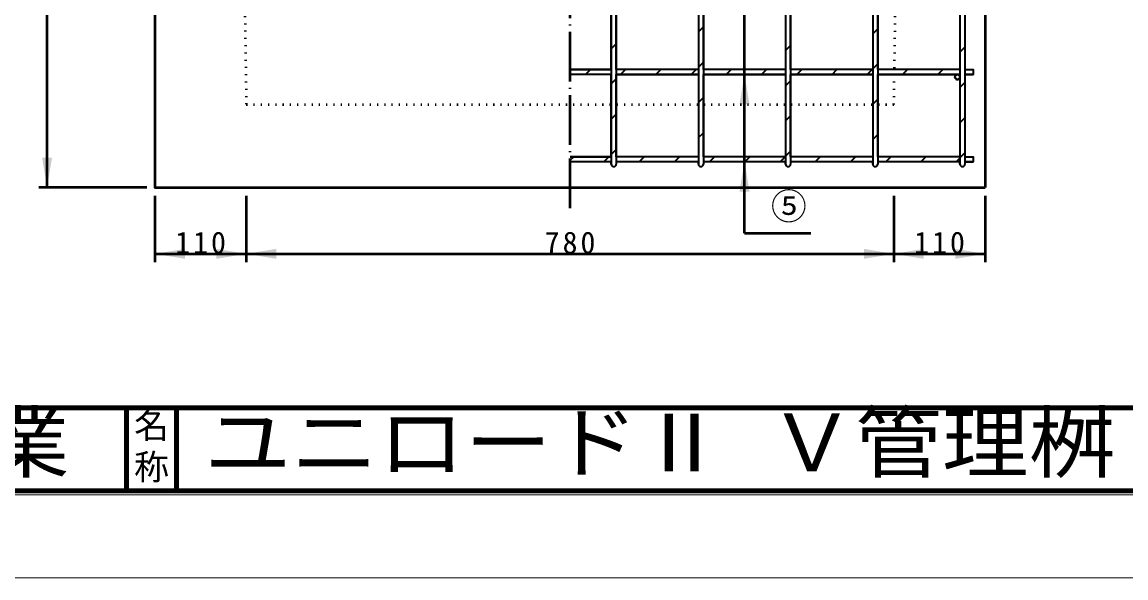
# Model space of a CAD drawing. Units: millimetres, scale not verified. Extents: x -2102 to 2102, y -1485 to 1485.
# Drawn here: x -308 to 1021, y -1485 to -816 of the extents above; entities that cross this region are included whole.
import ezdxf
from ezdxf.enums import TextEntityAlignment as Align

# ---------------------------------------------------------------- set-up
doc = ezdxf.new("R2010")
doc.units = ezdxf.units.MM
doc.header["$LTSCALE"] = 5
doc.linetypes.add('DOTTED', pattern=[1.75, 0.25, -1.5])
doc.linetypes.add('LONG_DASHED_DOTTED', pattern=[15.25, 12, -1.5, 0.25, -1.5])
doc.layers.add('0-0_V-nasSTD', color=7, linetype='Continuous', lineweight=35)
doc.layers.add('0-1_0', color=7, linetype='Continuous', lineweight=50)
doc.styles.add('ＭＳ ゴシック', font='')
doc.styles.get('ＭＳ ゴシック').set_extended_font_data('MS Gothic')

msp = doc.modelspace()

# ---------------------------------------------------------------- linework, layer by layer
at = {"layer": '0-0_V-nasSTD', "lineweight": 50}
msp.add_line((561.606, -1069.756), (561.606, -308.756), dxfattribs=at)
at = {"layer": '0-0_V-nasSTD'}
for p, q in [((506.106, -827.542), (512.106, -821.542)), ((716.106, -829.674), (722.106, -823.674)), ((401.106, -847.689), (407.106, -841.689)), ((611.106, -849.821), (617.106, -843.821)), ((821.106, -851.953), (827.106, -845.953)), ((506.106, -869.968), (512.106, -863.968)), ((370.039, -878.756), (376.039, -872.756)), ((412.465, -878.756), (418.465, -872.756)), ((454.892, -878.756), (460.892, -872.756)), ((497.318, -878.756), (503.318, -872.756)), ((539.745, -878.756), (545.745, -872.756)), ((582.171, -878.756), (588.171, -872.756)), ((624.597, -878.756), (630.597, -872.756)), ((667.024, -878.756), (673.024, -872.756)), ((709.45, -878.756), (715.45, -872.756)), ((716.106, -872.1), (722.106, -866.1)), ((751.877, -878.756), (757.877, -872.756)), ((794.303, -878.756), (800.303, -872.756)), ((401.106, -890.115), (407.106, -884.115)), ((611.106, -892.247), (617.106, -886.247)), ((821.106, -894.379), (827.106, -888.379)), ((836.729, -878.756), (837.106, -878.379)), ((506.106, -912.395), (512.106, -906.395)), ((716.106, -914.527), (722.106, -908.527)), ((401.106, -932.542), (407.106, -926.542)), ((611.106, -934.674), (617.106, -928.674)), ((821.106, -936.806), (827.106, -930.806)), ((506.106, -954.821), (512.106, -948.821)), ((716.106, -956.953), (722.106, -950.953)), ((401.106, -974.968), (407.106, -968.968)), ((351.606, -982.042), (355.892, -977.756)), ((392.318, -983.756), (398.318, -977.756)), ((434.745, -983.756), (440.745, -977.756)), ((477.171, -983.756), (483.171, -977.756)), ((519.597, -983.756), (525.597, -977.756)), ((562.024, -983.756), (568.024, -977.756)), ((604.45, -983.756), (610.45, -977.756)), ((611.106, -977.1), (617.106, -971.1)), ((646.877, -983.756), (652.877, -977.756)), ((689.303, -983.756), (695.303, -977.756)), ((731.729, -983.756), (737.729, -977.756)), ((774.156, -983.756), (780.156, -977.756)), ((816.582, -983.756), (827.106, -973.232))]:
    msp.add_line(p, q, dxfattribs=at)
at = {"layer": '0-0_V-nasSTD', "lineweight": 100}
for p, q in [((-182.5, -1280), (-182.5, -1380)), ((-122.5, -1280), (-122.5, -1380))]:
    msp.add_line(p, q, dxfattribs=at)
at = {"layer": '0-0_V-nasSTD', "lineweight": 18}
for points in [[(-2102.5, -1485), (-2102.5, 1485), (2102.5, 1485), (2102.5, -1485)], [(-2002.5, -1385), (-2002.5, 1385), (2002.5, 1385), (2002.5, -1385)]]:
    msp.add_lwpolyline(points, close=True, dxfattribs=at)
at = {"layer": '0-0_V-nasSTD', "lineweight": 100}
msp.add_lwpolyline([(-1997.5, 1380), (-1997.5, -1380), (1997.5, -1380), (1997.5, 1380)], close=True, dxfattribs=at)
at = {"layer": '0-0_V-nasSTD'}
for points in [[(351.606, -872.756), (401.106, -872.756), (401.106, -773.756), (351.606, -773.756)], [(827.106, -773.756), (827.106, -872.756), (837.106, -872.756), (837.106, -878.756), (827.106, -878.756), (827.106, -977.756), (837.106, -977.756), (837.106, -983.756), (827.106, -983.756), (827.106, -986.756)], [(351.606, -977.756), (401.106, -977.756), (401.106, -914.756), (401.106, -878.756), (351.606, -878.756)], [(401.106, -986.756), (401.106, -983.756), (351.606, -983.756)], [(506.106, -986.756), (506.106, -983.756), (407.106, -983.756), (407.106, -986.756)], [(611.106, -986.756), (611.106, -983.756), (512.106, -983.756), (512.106, -986.756)], [(716.106, -986.756), (716.106, -983.756), (617.106, -983.756), (617.106, -986.756)], [(821.106, -986.756), (821.106, -983.756), (722.106, -983.756), (722.106, -986.756)]]:
    msp.add_lwpolyline(points, dxfattribs=at)
for points in [[(506.106, -773.756), (506.106, -872.756), (407.106, -872.756), (407.106, -773.756)], [(611.106, -773.756), (611.106, -872.756), (512.106, -872.756), (512.106, -773.756)], [(716.106, -773.756), (716.106, -872.756), (617.106, -872.756), (617.106, -773.756)], [(821.106, -776.756), (821.106, -872.756), (742.262, -872.756), (722.106, -872.756), (722.106, -773.756), (743.809, -773.756), (818.106, -773.756), (821.106, -773.756)], [(506.106, -977.756), (407.106, -977.756), (407.106, -914.756), (407.106, -878.756), (506.106, -878.756), (506.106, -914.756)], [(611.106, -977.756), (512.106, -977.756), (512.106, -914.756), (512.106, -878.756), (611.106, -878.756), (611.106, -914.756)], [(684.02, -977.756), (617.106, -977.756), (617.106, -914.756), (617.106, -878.756), (716.106, -878.756), (716.106, -914.756), (716.106, -977.756)], [(821.106, -977.756), (722.106, -977.756), (722.106, -914.756), (722.106, -878.756), (742.168, -878.756), (818.106, -878.756), (821.106, -878.756), (821.106, -881.756)]]:
    msp.add_lwpolyline(points, close=True, dxfattribs=at)
for centre, start, end in [((818.106, -881.756), 90, 225), ((818.106, -881.756), 225, 0), ((818.106, -881.756), 0, 90), ((404.106, -986.756), 180, 0), ((509.106, -986.756), 180, 0), ((614.106, -986.756), 180, 0), ((719.106, -986.756), 180, 0), ((824.106, -986.756), 180, 0)]:
    msp.add_arc(centre, 3, start, end, dxfattribs=at)
for points in [[(555.606, -914.756), (561.606, -878.756), (567.606, -914.756)], [(-284.394, -978.756), (-278.394, -1014.756), (-272.394, -978.756)], [(555.606, -1019.756), (561.606, -983.756), (567.606, -1019.756)], [(-148.394, -1094.756), (-112.394, -1100.756), (-112.394, -1088.756)], [(-74.394, -1100.756), (-74.394, -1088.756), (-38.394, -1094.756)], [(-38.394, -1094.756), (-2.394, -1100.756), (-2.394, -1088.756)], [(705.606, -1100.756), (705.606, -1088.756), (741.606, -1094.756)], [(741.606, -1094.756), (777.606, -1100.756), (777.606, -1088.756)], [(815.606, -1100.756), (815.606, -1088.756), (851.606, -1094.756)]]:
    msp.add_solid(points, dxfattribs=at)
at = {"layer": '0-1_0', "linetype": 'LONG_DASHED_DOTTED'}
msp.add_line((351.606, -1039.756), (351.606, -73.756), dxfattribs=at)
at = {"layer": '0-1_0'}
for p, q in [((-278.394, -1014.756), (-278.394, -274.756)), ((851.606, -274.756), (851.606, -1014.756)), ((-158.394, -1014.756), (-288.394, -1014.756)), ((-148.394, -1024.756), (-148.394, -1104.756)), ((-38.394, -1024.756), (-38.394, -1104.756)), ((741.606, -1024.756), (741.606, -1104.756)), ((851.606, -1024.756), (851.606, -1104.756)), ((561.606, -1069.756), (641.606, -1069.756)), ((741.606, -1094.756), (851.606, -1094.756))]:
    msp.add_line(p, q, dxfattribs=at)
at = {"layer": '0-1_0', "linetype": 'DOTTED'}
for p, q in [((-48.394, -274.756), (-38.394, -914.756)), ((741.606, -914.756), (751.606, -274.756)), ((-38.394, -914.756), (741.606, -914.756))]:
    msp.add_line(p, q, dxfattribs=at)
at = {"layer": '0-1_0', "lineweight": 35}
for p, q in [((401.106, -296.756), (401.106, -986.756)), ((407.106, -296.756), (407.106, -986.756)), ((506.106, -296.756), (506.106, -986.756)), ((512.106, -296.756), (512.106, -986.756)), ((611.106, -296.756), (611.106, -986.756)), ((617.106, -296.756), (617.106, -986.756)), ((716.106, -296.756), (716.106, -986.756)), ((722.106, -296.756), (722.106, -986.756)), ((821.106, -296.756), (821.106, -986.756)), ((827.106, -296.756), (827.106, -986.756)), ((401.106, -872.756), (351.606, -872.756)), ((351.606, -872.756), (401.106, -872.756)), ((506.106, -872.756), (407.106, -872.756)), ((506.106, -872.756), (407.106, -872.756)), ((611.106, -872.756), (512.106, -872.756)), ((611.106, -872.756), (512.106, -872.756)), ((716.106, -872.756), (617.106, -872.756)), ((716.106, -872.756), (617.106, -872.756)), ((821.106, -872.756), (722.106, -872.756)), ((827.106, -872.756), (837.106, -872.756)), ((837.106, -872.756), (837.106, -878.756)), ((401.106, -878.756), (351.606, -878.756)), ((401.106, -878.756), (351.606, -878.756)), ((506.106, -878.756), (407.106, -878.756)), ((407.106, -878.756), (506.106, -878.756)), ((611.106, -878.756), (512.106, -878.756)), ((512.106, -878.756), (611.106, -878.756)), ((716.106, -878.756), (617.106, -878.756)), ((617.106, -878.756), (716.106, -878.756)), ((821.106, -878.756), (722.106, -878.756)), ((827.106, -878.756), (837.106, -878.756)), ((716.106, -914.756), (716.106, -977.756)), ((401.106, -977.756), (351.606, -977.756)), ((351.606, -977.756), (401.106, -977.756)), ((401.106, -983.756), (351.606, -983.756)), ((506.106, -977.756), (407.106, -977.756)), ((506.106, -977.756), (407.106, -977.756)), ((506.106, -983.756), (407.106, -983.756)), ((611.106, -977.756), (512.106, -977.756)), ((611.106, -983.756), (512.106, -983.756)), ((716.106, -977.756), (617.106, -977.756)), ((716.106, -983.756), (617.106, -983.756)), ((821.106, -977.756), (722.106, -977.756)), ((821.106, -983.756), (722.106, -983.756)), ((821.106, -983.756), (722.106, -983.756)), ((827.106, -977.756), (837.106, -977.756)), ((827.106, -983.756), (837.106, -983.756)), ((837.106, -977.756), (837.106, -983.756))]:
    msp.add_line(p, q, dxfattribs=at)
at = {"layer": '0-1_0', "lineweight": 100}
msp.add_line((-1997.5, -1280), (1997.5, -1280), dxfattribs=at)
at = {"layer": '0-1_0'}
for points in [[(-148.394, -274.756), (-148.394, -1014.756), (851.606, -1014.756)], [(-148.394, -1094.756), (-38.394, -1094.756), (741.606, -1094.756)]]:
    msp.add_lwpolyline(points, dxfattribs=at)
at = {"layer": '0-1_0', "lineweight": 35}
for points in [[(821.106, -872.756), (742.262, -872.756), (722.106, -872.756)], [(827.106, -872.756), (837.106, -872.756), (837.106, -878.756), (827.106, -878.756)], [(722.106, -878.756), (742.168, -878.756), (818.106, -878.756), (821.106, -878.756)], [(611.106, -914.756), (611.106, -977.756), (512.106, -977.756)], [(684.02, -977.756), (617.106, -977.756), (617.106, -914.756)], [(821.106, -977.756), (722.106, -977.756), (722.106, -914.756)], [(401.106, -986.756), (401.106, -983.756), (351.606, -983.756)], [(506.106, -986.756), (506.106, -983.756), (407.106, -983.756), (407.106, -986.756)], [(611.106, -986.756), (611.106, -983.756), (512.106, -983.756), (512.106, -986.756)], [(716.106, -983.756), (617.106, -983.756), (617.106, -986.756)], [(827.106, -977.756), (837.106, -977.756), (837.106, -983.756), (827.106, -983.756)]]:
    msp.add_lwpolyline(points, dxfattribs=at)
msp.add_circle((818.106, -881.756), 3, dxfattribs=at)
for centre, start, end in [((818.106, -881.756), 90, 225), ((818.106, -881.756), 225, 0), ((818.106, -881.756), 0, 90), ((404.106, -986.756), 180, 0), ((404.106, -986.756), 180, 0), ((509.106, -986.756), 180, 0), ((509.106, -986.756), 180, 0), ((614.106, -986.756), 180, 0), ((614.106, -986.756), 180, 0), ((719.106, -986.756), 180, 0), ((719.106, -986.756), 180, 0), ((824.106, -986.756), 180, 0), ((824.106, -986.756), 180, 0)]:
    msp.add_arc(centre, 3, start, end, dxfattribs=at)

# ---------------------------------------------------------------- texts
at = {"layer": '0-0_V-nasSTD', "style": 'ＭＳ ゴシック'}
for s, height, p in [('⑤', 31.67, (593.406, -1062.756)), ('名', 30.79, (-173.518, -1326.001)), ('称', 30.79, (-173.524, -1375.99))]:
    msp.add_text(s, height=height, dxfattribs=at).set_placement(p, align=Align.BOTTOM_LEFT)
at = {"layer": '0-0_V-nasSTD', "style": 'ＭＳ ゴシック', "width": 1.1}
for s, p in [('株式会社船生コンクリート工業', (-1714.221, -1377.45)), ('ユニロードⅡ Ｖ管理桝', (-88.75, -1377.53))]:
    msp.add_text(s, height=69.65, dxfattribs=at).set_placement(p, align=Align.BOTTOM_LEFT)
at = {"layer": '0-0_V-nasSTD', "char_height": 26.39, "attachment_point": 7, "style": 'ＭＳ ゴシック'}
for s, insert in [('\\T1.2;110', (-123.994, -1094.756)), ('\\T1.2;780', (321.006, -1094.756)), ('\\T1.2;110', (766.006, -1094.756))]:
    msp.add_mtext(s, dxfattribs=dict(at, insert=insert))

doc.saveas('drawing.dxf')
